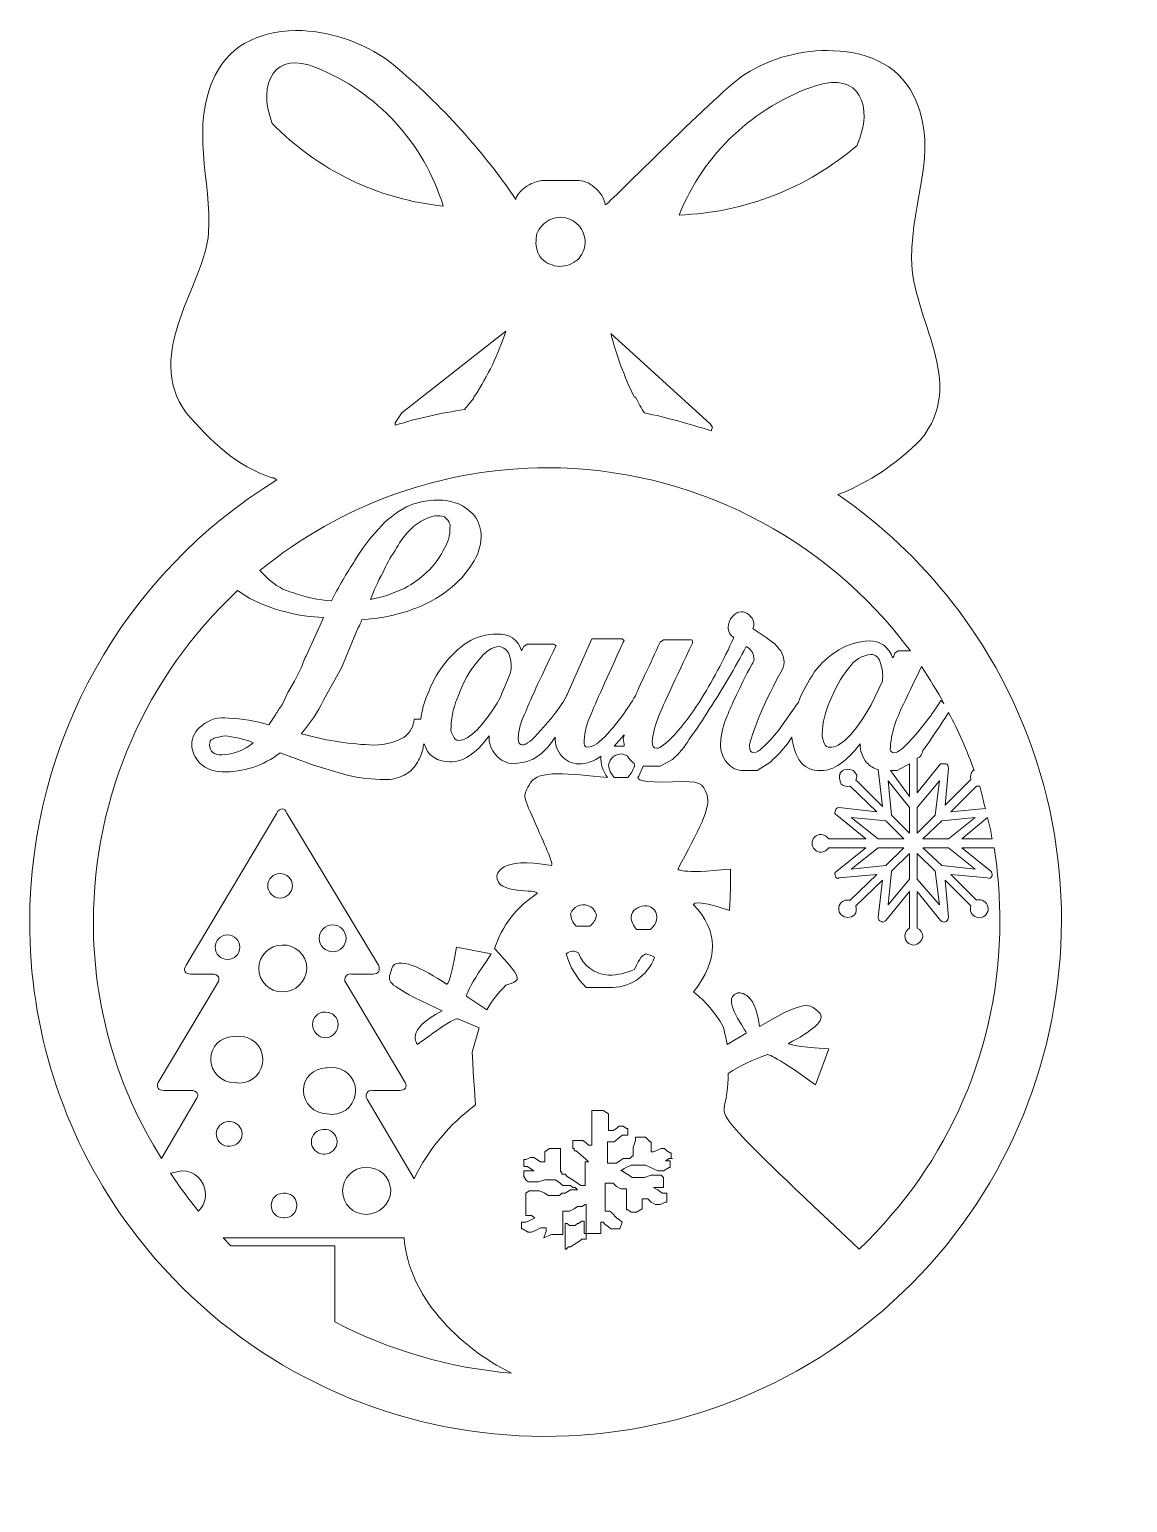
# Model space of a CAD drawing. Header units: millimetres. Extents: x 0 to 34.7, y -2 to 44.4.
import ezdxf

# ---------------------------------------------------------------- set-up
doc = ezdxf.new("R2010")
doc.units = ezdxf.units.MM
doc.header["$MEASUREMENT"] = 0
doc.layers.add('Layer 1', color=7, linetype='Continuous')

# ---------------------------------------------------------------- blocks, each defined once
blk = doc.blocks.new('block 4')
at = {"layer": 'Layer 1', "lineweight": 0}
for points in [[(27.164, 21.061), (27.376, 21.061), (27.764, 21.272), (27.764, 20.249), (27.164, 21.061)], [(27.199, 19.65), (27.093, 20.743), (27.764, 19.897), (27.764, 19.085), (27.199, 19.65)], [(28.716, 20.743), (28.575, 19.65), (28.011, 19.085), (28.011, 19.897), (28.716, 20.743)], [(27.023, 19.473), (27.587, 18.909), (26.776, 18.909), (25.929, 19.579), (27.023, 19.473)], [(28.187, 18.909), (28.787, 19.473), (29.845, 19.579), (28.998, 18.909), (28.187, 18.909)], [(27.587, 18.627), (27.023, 18.062), (25.929, 17.956), (26.776, 18.627), (27.587, 18.627)], [(28.187, 18.627), (28.998, 18.627), (29.845, 17.956), (28.787, 18.062), (28.187, 18.627)], [(27.199, 17.886), (27.764, 18.45), (27.764, 17.639), (27.093, 16.827), (27.199, 17.886)], [(28.011, 18.45), (28.575, 17.886), (28.716, 16.827), (28.011, 17.639), (28.011, 18.45)], [(20.285, 8.819), (20.179, 8.819), (20.073, 8.749), (20.214, 8.749), (20.214, 8.537), (20.179, 8.537), (20.003, 8.431), (19.826, 8.431), (19.438, 8.608), (18.979, 8.608), (18.768, 8.502), (18.662, 8.431), (18.697, 8.431), (18.803, 8.361), (18.909, 8.29), (19.015, 8.22), (19.403, 8.22), (19.614, 8.29), (19.932, 8.29), (20.003, 8.22), (20.003, 7.902), (19.685, 7.902), (19.826, 7.832), (19.967, 7.726), (20.108, 7.726), (20.108, 7.444), (20.073, 7.444), (19.897, 7.373), (19.756, 7.373), (19.614, 7.444), (19.509, 7.549), (19.332, 7.549), (19.332, 7.232), (19.332, 7.232), (19.156, 7.126), (18.979, 7.126), (18.874, 7.197), (18.838, 7.197), (18.838, 7.867), (18.662, 7.867), (18.521, 7.937), (18.415, 8.043), (18.168, 8.043), (18.168, 7.161), (18.309, 7.161), (18.38, 7.091), (18.521, 6.95), (18.627, 6.879), (18.697, 6.809), (18.697, 6.809), (18.627, 6.597), (18.344, 6.597), (18.274, 6.667), (18.168, 6.738), (18.097, 6.809), (18.027, 6.809), (18.027, 6.456), (17.498, 6.456), (17.498, 6.844), (17.427, 6.844), (17.321, 6.773), (17.286, 6.773), (17.216, 6.703), (17.039, 6.703), (16.969, 6.773), (16.898, 6.773), (16.898, 5.962), (16.933, 5.962), (17.004, 6.032), (17.074, 6.032), (17.18, 6.103), (17.357, 6.209), (17.427, 6.279), (17.568, 6.279), (17.568, 7.373), (17.533, 7.373), (17.427, 7.302), (17.286, 7.302), (17.18, 7.232), (17.039, 7.161), (16.827, 7.161), (16.827, 6.421), (16.475, 6.421), (16.228, 6.315), (16.228, 6.315), (16.298, 6.526), (16.298, 6.632), (16.122, 6.632), (15.981, 6.562), (15.84, 6.491), (15.734, 6.491), (15.557, 6.597), (15.522, 6.597), (15.522, 6.809), (15.663, 6.809), (15.804, 6.879), (15.946, 6.95), (15.946, 6.95), (15.84, 7.02), (15.663, 7.02), (15.663, 7.726), (15.769, 7.796), (16.087, 7.796), (16.263, 7.726), (16.369, 7.655), (16.722, 7.655), (16.792, 7.726), (16.898, 7.726), (17.074, 7.832), (17.286, 7.832), (17.216, 7.902), (17.145, 7.902), (17.074, 7.973), (16.827, 7.973), (16.686, 8.079), (16.581, 8.149), (16.263, 8.149), (16.051, 8.079), (15.734, 8.079), (15.663, 8.149), (15.593, 8.255), (15.593, 8.431), (15.91, 8.431), (15.804, 8.502), (15.699, 8.572), (15.593, 8.572), (15.593, 8.784), (15.663, 8.784), (15.804, 8.855), (15.91, 8.855), (16.122, 8.714), (16.263, 8.714), (16.263, 9.031), (16.263, 9.031), (16.404, 9.137), (16.757, 9.137), (16.757, 8.396), (16.792, 8.396), (16.792, 8.326), (16.898, 8.326), (16.969, 8.255), (17.18, 8.114), (17.286, 8.043), (17.392, 7.973), (17.533, 7.973), (17.533, 8.714), (17.639, 8.714), (17.568, 8.784), (17.251, 9.066), (17.18, 9.066), (17.18, 9.137), (17.145, 9.137), (17.145, 9.384), (17.462, 9.384), (17.568, 9.313), (17.639, 9.243), (17.745, 9.243), (17.745, 10.266), (17.745, 10.266), (17.745, 10.336), (18.097, 10.336), (18.274, 10.231), (18.274, 10.231), (18.274, 9.701), (18.415, 9.701), (18.521, 9.772), (18.591, 9.842), (18.732, 9.842), (18.838, 9.772), (18.874, 9.772), (18.874, 9.56), (18.697, 9.56), (18.627, 9.49), (18.45, 9.349), (18.239, 9.349), (18.239, 8.678), (18.521, 8.678), (18.732, 8.819), (18.944, 8.819), (19.015, 8.89), (19.05, 8.89), (19.05, 9.172), (19.121, 9.384), (19.121, 9.49), (19.438, 9.49), (19.509, 9.419), (19.579, 9.349), (19.614, 9.349), (19.614, 9.031), (19.685, 9.031), (19.932, 9.137), (20.038, 9.137), (20.108, 9.066), (20.214, 8.996), (20.249, 8.996), (20.249, 8.819), (20.285, 8.819)]]:
    blk.add_lwpolyline(points, dxfattribs=at)
for points, knots in [([(25.506, 29.774), (25.506, 29.774), (25.788, 29.88), (25.788, 29.88), (25.788, 29.88), (25.788, 29.88), (25.788, 29.88), (26.658, 30.272), (27.448, 30.822), (28.116, 31.503), (29.633, 33.302), (27.834, 35.313), (27.834, 37.218), (27.834, 39.123), (28.681, 40.534), (27.975, 42.192), (27.552, 43.251), (26.529, 43.744), (25.365, 43.78), (24.382, 43.82), (23.411, 43.562), (22.578, 43.039), (21.837, 42.58), (18.239, 38.911), (18.168, 38.911), (18.129, 39.138), (18.002, 39.341), (17.815, 39.476), (17.661, 39.616), (17.459, 39.692), (17.251, 39.687), (17.251, 39.687), (16.228, 39.687), (16.228, 39.687), (16.066, 39.679), (15.908, 39.63), (15.769, 39.546), (15.557, 39.441), (15.346, 39.229), (15.346, 39.088), (14.222, 40.731), (12.868, 42.205), (11.324, 43.462), (10.526, 44.028), (9.585, 44.358), (8.608, 44.415), (7.408, 44.45), (6.35, 44.027), (5.856, 43.004), (5.045, 41.416), (5.75, 39.652), (5.644, 38.029), (5.539, 36.407), (3.563, 34.255), (4.939, 32.35), (5.715, 31.468), (6.526, 30.656), (7.655, 30.304), (7.655, 30.304), (7.691, 30.304), (7.691, 30.304), (7.691, 30.304), (7.796, 30.233), (7.796, 30.233), (2.955, 27.257), (0.003, 21.982), (0, 16.298), (-0.007, 12.923), (1.042, 9.63), (2.999, 6.879), (2.999, 6.879), (3.422, 6.315), (3.422, 6.315), (8.964, -0.779), (19.206, -2.036), (26.299, 3.505), (33.393, 9.047), (34.651, 19.289), (29.109, 26.383), (28.088, 27.69), (26.872, 28.834), (25.506, 29.774)], [0, 0, 0, 0, 1, 1, 1, 2, 2, 2, 3, 3, 3, 4, 4, 4, 5, 5, 5, 6, 6, 6, 7, 7, 7, 8, 8, 8, 9, 9, 9, 10, 10, 10, 11, 11, 11, 12, 12, 12, 13, 13, 13, 14, 14, 14, 15, 15, 15, 16, 16, 16, 17, 17, 17, 18, 18, 18, 19, 19, 19, 20, 20, 20, 21, 21, 21, 22, 22, 22, 23, 23, 23, 24, 24, 24, 25, 25, 25, 26, 26, 26, 27, 27, 27, 27]), ([(7.655, 41.487), (7.161, 42.792), (7.761, 43.78), (9.031, 43.251), (10.965, 42.476), (12.444, 40.868), (13.053, 38.876), (11.003, 39.086), (9.093, 40.01), (7.655, 41.487)], [0, 0, 0, 0, 1, 1, 1, 2, 2, 2, 3, 3, 3, 3]), ([(24.836, 42.686), (26.176, 43.109), (26.67, 42.051), (26.106, 40.781), (24.537, 39.439), (22.56, 38.668), (20.496, 38.594), (21.275, 40.527), (22.86, 42.022), (24.836, 42.686)], [0, 0, 0, 0, 1, 1, 1, 2, 2, 2, 3, 3, 3, 3]), ([(16.228, 38.312), (16.371, 38.447), (16.56, 38.522), (16.757, 38.523), (16.969, 38.515), (17.171, 38.427), (17.321, 38.276), (17.462, 38.122), (17.538, 37.92), (17.533, 37.712), (17.527, 37.509), (17.437, 37.318), (17.286, 37.183), (17.129, 37.048), (16.929, 36.973), (16.722, 36.971), (16.511, 36.986), (16.311, 37.073), (16.157, 37.218), (16.026, 37.376), (15.963, 37.578), (15.981, 37.782), (15.972, 37.989), (16.064, 38.186), (16.228, 38.312)], [0, 0, 0, 0, 1, 1, 1, 2, 2, 2, 3, 3, 3, 4, 4, 4, 5, 5, 5, 6, 6, 6, 7, 7, 7, 8, 8, 8, 8]), ([(15.028, 34.925), (14.793, 34.202), (14.461, 33.513), (14.041, 32.879), (14.041, 32.879), (14.041, 32.879), (14.041, 32.879), (14.041, 32.844), (14.005, 32.844), (14.005, 32.808), (14.005, 32.808), (13.723, 32.456), (13.723, 32.456), (12.983, 32.345), (12.252, 32.18), (11.536, 31.962), (11.536, 31.962), (11.536, 32.032), (11.536, 32.032), (11.536, 32.032), (11.747, 32.35), (11.747, 32.35), (11.747, 32.35), (15.028, 34.925), (15.028, 34.925)], [0, 0, 0, 0, 1, 1, 1, 2, 2, 2, 3, 3, 3, 4, 4, 4, 5, 5, 5, 6, 6, 6, 7, 7, 7, 8, 8, 8, 8]), ([(21.484, 31.997), (21.484, 31.997), (21.555, 31.891), (21.555, 31.891), (21.529, 31.862), (21.516, 31.824), (21.519, 31.785), (20.814, 31.997), (20.108, 32.209), (19.403, 32.35), (19.297, 32.491), (19.226, 32.667), (19.121, 32.844), (19.121, 32.844), (19.085, 32.844), (19.085, 32.844), (18.769, 33.486), (18.521, 34.16), (18.344, 34.854), (18.344, 34.854), (21.484, 31.997), (21.484, 31.997)], [0, 0, 0, 0, 1, 1, 1, 2, 2, 2, 3, 3, 3, 4, 4, 4, 5, 5, 5, 6, 6, 6, 7, 7, 7, 7]), ([(16.334, 30.621), (20.854, 30.61), (25.104, 28.465), (27.799, 24.836), (27.799, 24.836), (27.411, 24.836), (27.411, 24.836), (27.411, 24.836), (27.305, 24.765), (27.305, 24.765), (27.27, 24.694), (27.27, 24.624), (27.234, 24.624), (27.138, 24.949), (26.833, 25.167), (26.494, 25.153), (26.157, 25.142), (25.829, 25.044), (25.541, 24.871), (25.235, 24.694), (24.97, 24.453), (24.765, 24.165), (24.566, 23.879), (24.4, 23.572), (24.271, 23.248), (24.271, 23.213), (24.271, 23.213), (24.236, 23.177), (24.236, 23.177), (23.636, 22.331), (23.636, 22.331), (23.476, 22.128), (23.299, 21.939), (23.107, 21.766), (23.042, 21.694), (22.955, 21.645), (22.86, 21.625), (22.754, 21.625), (22.719, 21.696), (22.719, 21.837), (22.719, 21.978), (23.036, 22.966), (23.707, 24.165), (23.764, 24.263), (23.8, 24.371), (23.813, 24.483), (23.81, 24.581), (23.786, 24.677), (23.742, 24.765), (23.707, 24.871), (23.601, 24.941), (23.53, 25.047), (23.53, 25.047), (23.248, 25.259), (23.248, 25.259), (23.248, 25.259), (22.931, 25.471), (22.931, 25.471), (22.931, 25.471), (22.825, 25.541), (22.825, 25.541), (22.825, 25.576), (22.86, 25.612), (22.86, 25.647), (22.864, 25.751), (22.826, 25.853), (22.754, 25.929), (22.637, 26.085), (22.416, 26.117), (22.26, 26), (22.234, 25.98), (22.21, 25.956), (22.19, 25.929), (22.088, 25.827), (22.037, 25.685), (22.049, 25.541), (22.057, 25.423), (22.123, 25.318), (22.225, 25.259), (21.906, 24.553), (21.541, 23.87), (21.131, 23.213), (20.893, 22.857), (20.634, 22.515), (20.355, 22.19), (20.073, 21.907), (19.897, 21.766), (19.791, 21.766), (19.685, 21.766), (19.65, 21.837), (19.65, 21.978), (19.678, 22.258), (19.749, 22.532), (19.861, 22.789), (20.003, 23.142), (20.355, 23.918), (20.92, 25.082), (20.92, 25.082), (20.92, 25.153), (20.92, 25.153), (20.92, 25.173), (20.904, 25.188), (20.884, 25.188), (20.884, 25.188), (20.003, 25.188), (20.003, 25.188), (20.003, 25.188), (19.897, 25.118), (19.897, 25.118), (19.579, 24.412), (19.297, 23.848), (19.121, 23.424), (18.867, 22.997), (18.571, 22.595), (18.239, 22.225), (17.992, 21.943), (17.78, 21.802), (17.639, 21.802), (17.498, 21.802), (17.498, 21.872), (17.498, 22.013), (17.522, 22.294), (17.593, 22.568), (17.709, 22.825), (17.851, 23.177), (18.203, 23.954), (18.732, 25.118), (18.768, 25.153), (18.768, 25.188), (18.732, 25.188), (18.697, 25.188), (18.732, 25.224), (18.697, 25.224), (18.697, 25.224), (17.745, 25.224), (17.745, 25.224), (17.745, 25.224), (16.969, 23.46), (16.969, 23.46), (16.948, 23.442), (16.936, 23.416), (16.933, 23.389), (16.704, 23.006), (16.432, 22.651), (16.122, 22.331), (15.875, 22.013), (15.663, 21.872), (15.557, 21.872), (15.452, 21.872), (15.416, 21.943), (15.416, 22.084), (15.438, 22.354), (15.509, 22.617), (15.628, 22.86), (15.769, 23.213), (16.087, 23.918), (16.616, 25.012), (16.605, 25.018), (16.591, 25.018), (16.581, 25.012), (16.581, 25.047), (16.581, 25.047), (16.545, 25.047), (16.545, 25.047), (15.699, 25.047), (15.699, 25.047), (15.699, 25.047), (15.593, 24.977), (15.593, 24.977), (15.593, 24.977), (15.522, 24.836), (15.522, 24.836), (15.436, 25.184), (15.102, 25.411), (14.746, 25.365), (14.423, 25.372), (14.105, 25.286), (13.829, 25.118), (13.529, 24.918), (13.267, 24.667), (13.053, 24.377), (12.841, 24.099), (12.674, 23.79), (12.559, 23.46), (12.444, 23.215), (12.372, 22.953), (12.347, 22.684), (12.347, 22.684), (12.136, 22.684), (12.136, 22.684), (12.122, 22.457), (12.005, 22.249), (11.818, 22.119), (11.487, 21.927), (11.106, 21.841), (10.724, 21.872), (9.996, 21.911), (9.275, 22.029), (8.572, 22.225), (8.852, 22.546), (9.089, 22.902), (9.278, 23.283), (9.278, 23.283), (9.842, 24.306), (9.842, 24.306), (9.842, 24.306), (10.372, 25.576), (10.372, 25.576), (10.42, 25.653), (10.456, 25.736), (10.477, 25.823), (11.019, 25.854), (11.553, 25.961), (12.065, 26.141), (12.486, 26.287), (12.879, 26.501), (13.229, 26.776), (13.521, 27.001), (13.772, 27.276), (13.97, 27.587), (14.141, 27.838), (14.239, 28.131), (14.252, 28.434), (14.252, 28.674), (14.178, 28.908), (14.041, 29.104), (13.891, 29.267), (13.711, 29.399), (13.511, 29.492), (13.307, 29.561), (13.092, 29.597), (12.876, 29.598), (12.536, 29.595), (12.2, 29.523), (11.889, 29.386), (11.556, 29.205), (11.257, 28.966), (11.007, 28.681), (10.721, 28.382), (10.472, 28.051), (10.266, 27.693), (9.997, 27.283), (9.75, 26.859), (9.525, 26.423), (9.115, 26.444), (8.71, 26.527), (8.326, 26.67), (8.02, 26.75), (7.741, 26.908), (7.514, 27.129), (7.514, 27.129), (7.267, 27.376), (7.267, 27.376), (9.826, 29.469), (13.028, 30.615), (16.334, 30.621)], [0, 0, 0, 0, 1, 1, 1, 2, 2, 2, 3, 3, 3, 4, 4, 4, 5, 5, 5, 6, 6, 6, 7, 7, 7, 8, 8, 8, 9, 9, 9, 10, 10, 10, 11, 11, 11, 12, 12, 12, 13, 13, 13, 14, 14, 14, 15, 15, 15, 16, 16, 16, 17, 17, 17, 18, 18, 18, 19, 19, 19, 20, 20, 20, 21, 21, 21, 22, 22, 22, 23, 23, 23, 24, 24, 24, 25, 25, 25, 26, 26, 26, 27, 27, 27, 28, 28, 28, 29, 29, 29, 30, 30, 30, 31, 31, 31, 32, 32, 32, 33, 33, 33, 34, 34, 34, 35, 35, 35, 36, 36, 36, 37, 37, 37, 38, 38, 38, 39, 39, 39, 40, 40, 40, 41, 41, 41, 42, 42, 42, 43, 43, 43, 44, 44, 44, 45, 45, 45, 46, 46, 46, 47, 47, 47, 48, 48, 48, 49, 49, 49, 50, 50, 50, 51, 51, 51, 52, 52, 52, 53, 53, 53, 54, 54, 54, 55, 55, 55, 56, 56, 56, 57, 57, 57, 58, 58, 58, 59, 59, 59, 60, 60, 60, 61, 61, 61, 62, 62, 62, 63, 63, 63, 64, 64, 64, 65, 65, 65, 66, 66, 66, 67, 67, 67, 68, 68, 68, 69, 69, 69, 70, 70, 70, 71, 71, 71, 72, 72, 72, 73, 73, 73, 74, 74, 74, 75, 75, 75, 76, 76, 76, 77, 77, 77, 78, 78, 78, 79, 79, 79, 80, 80, 80, 81, 81, 81, 82, 82, 82, 83, 83, 83, 84, 84, 84, 85, 85, 85, 85]), ([(10.76, 26.458), (10.862, 26.752), (10.992, 27.036), (11.148, 27.305), (11.249, 27.554), (11.38, 27.791), (11.536, 28.011), (11.651, 28.227), (11.793, 28.429), (11.959, 28.61), (12.087, 28.758), (12.243, 28.878), (12.418, 28.963), (12.577, 29.059), (12.761, 29.108), (12.947, 29.104), (13.049, 29.105), (13.143, 29.051), (13.194, 28.963), (13.256, 28.897), (13.282, 28.805), (13.264, 28.716), (13.272, 28.491), (13.211, 28.27), (13.088, 28.081), (12.972, 27.835), (12.817, 27.608), (12.629, 27.411), (12.394, 27.167), (12.12, 26.964), (11.818, 26.811), (11.481, 26.652), (11.125, 26.533), (10.76, 26.458)], [0, 0, 0, 0, 1, 1, 1, 2, 2, 2, 3, 3, 3, 4, 4, 4, 5, 5, 5, 6, 6, 6, 7, 7, 7, 8, 8, 8, 9, 9, 9, 10, 10, 10, 11, 11, 11, 11]), ([(2.011, 16.298), (2.015, 20.259), (3.663, 24.041), (6.562, 26.741), (6.562, 26.741), (6.95, 26.494), (6.95, 26.494), (7.673, 26.127), (8.468, 25.922), (9.278, 25.894), (9.278, 25.894), (9.172, 25.647), (9.172, 25.647), (9.172, 25.647), (8.961, 25.188), (8.961, 25.188), (8.961, 25.188), (8.749, 24.73), (8.749, 24.73), (8.68, 24.593), (8.621, 24.452), (8.572, 24.306), (8.572, 24.306), (8.361, 23.883), (8.361, 23.883), (8.361, 23.883), (8.149, 23.53), (8.149, 23.53), (8.149, 23.53), (7.973, 23.142), (7.973, 23.142), (7.894, 23.042), (7.823, 22.936), (7.761, 22.825), (7.761, 22.825), (7.549, 22.507), (7.549, 22.507), (7.136, 22.63), (6.71, 22.701), (6.279, 22.719), (5.974, 22.769), (5.663, 22.678), (5.433, 22.472), (5.231, 22.339), (5.112, 22.113), (5.115, 21.872), (5.124, 21.66), (5.212, 21.458), (5.362, 21.308), (5.55, 21.123), (5.804, 21.022), (6.068, 21.026), (6.731, 21.001), (7.382, 21.213), (7.902, 21.625), (7.902, 21.625), (8.961, 21.237), (8.961, 21.237), (8.961, 21.237), (10.019, 20.92), (10.019, 20.92), (10.412, 20.824), (10.814, 20.777), (11.218, 20.779), (11.427, 20.771), (11.634, 20.82), (11.818, 20.92), (11.978, 20.999), (12.112, 21.121), (12.206, 21.272), (12.306, 21.423), (12.378, 21.59), (12.418, 21.766), (12.412, 21.816), (12.425, 21.866), (12.453, 21.907), (12.453, 21.907), (12.559, 21.661), (12.559, 21.661), (12.729, 21.447), (12.992, 21.329), (13.264, 21.343), (13.652, 21.308), (14.076, 21.59), (14.499, 22.154), (14.499, 22.154), (14.499, 22.154), (14.499, 22.154), (14.489, 21.935), (14.565, 21.72), (14.711, 21.555), (14.853, 21.388), (15.057, 21.287), (15.275, 21.272), (15.275, 21.272), (15.663, 21.343), (15.663, 21.343), (15.817, 21.384), (15.962, 21.456), (16.087, 21.555), (16.285, 21.711), (16.452, 21.902), (16.581, 22.119), (16.581, 22.119), (16.581, 22.119), (16.581, 22.119), (16.574, 21.9), (16.65, 21.686), (16.792, 21.519), (16.927, 21.368), (17.119, 21.279), (17.321, 21.272), (17.578, 21.272), (17.827, 21.359), (18.027, 21.519), (18.013, 21.278), (18.088, 21.039), (18.239, 20.849), (17.004, 20.955), (16.051, 21.096), (15.804, 20.673), (15.557, 20.249), (15.557, 20.32), (15.91, 19.509), (16.263, 18.697), (16.51, 18.203), (16.475, 18.062), (14.781, 18.38), (14.746, 17.745), (14.746, 17.745), (14.711, 17.11), (16.051, 17.357), (16.016, 17.18), (15.381, 16.779), (14.906, 16.167), (14.676, 15.452), (15.557, 14.464), (15.557, 14.464), (15.028, 14.287), (14.791, 14.06), (14.589, 13.798), (14.429, 13.511), (14.429, 13.511), (13.794, 13.935), (13.794, 13.935), (13.794, 13.935), (13.688, 14.005), (14.57, 15.275), (14.57, 15.275), (13.476, 15.487), (13.476, 15.487), (13.264, 14.252), (13.159, 14.323), (13.159, 14.323), (12.418, 14.817), (11.571, 15.24), (11.43, 14.817), (11.289, 14.393), (11.254, 14.393), (12.136, 13.899), (12.136, 13.899), (13.017, 13.476), (13.017, 13.476), (11.818, 12.876), (12.241, 12.418), (12.241, 12.418), (12.241, 12.418), (13.406, 13.3), (13.511, 13.229), (13.511, 13.229), (14.182, 12.947), (14.182, 12.947), (14.182, 12.947), (13.97, 12.171), (13.97, 12.171), (14.005, 11.289), (14.076, 10.513), (14.076, 10.513), (13.25, 9.906), (12.584, 9.107), (12.136, 8.184), (12.136, 8.184), (10.654, 10.689), (10.654, 10.689), (10.593, 10.765), (10.605, 10.876), (10.682, 10.937), (10.723, 10.97), (10.778, 10.983), (10.83, 10.971), (10.83, 10.971), (11.677, 10.971), (11.677, 10.971), (11.853, 10.971), (11.924, 11.077), (11.853, 11.218), (11.853, 11.218), (9.984, 14.358), (9.984, 14.358), (9.923, 14.434), (9.935, 14.545), (10.011, 14.606), (10.053, 14.639), (10.108, 14.652), (10.16, 14.64), (10.16, 14.64), (10.83, 14.64), (10.83, 14.64), (11.007, 14.64), (11.077, 14.746), (11.007, 14.922), (11.007, 14.922), (8.114, 19.72), (8.114, 19.72), (8.043, 19.897), (7.902, 19.897), (7.796, 19.72), (7.796, 19.72), (4.939, 14.922), (4.939, 14.922), (4.833, 14.746), (4.904, 14.64), (5.08, 14.64), (5.08, 14.64), (5.75, 14.64), (5.75, 14.64), (5.962, 14.64), (6.032, 14.499), (5.927, 14.358), (5.927, 14.358), (4.057, 11.218), (4.057, 11.218), (3.986, 11.077), (4.057, 10.971), (4.233, 10.971), (4.233, 10.971), (5.08, 10.971), (5.08, 10.971), (5.292, 10.971), (5.362, 10.83), (5.256, 10.689), (5.256, 10.689), (4.163, 8.819), (4.163, 8.819), (2.75, 11.057), (2.003, 13.652), (2.011, 16.298)], [0, 0, 0, 0, 1, 1, 1, 2, 2, 2, 3, 3, 3, 4, 4, 4, 5, 5, 5, 6, 6, 6, 7, 7, 7, 8, 8, 8, 9, 9, 9, 10, 10, 10, 11, 11, 11, 12, 12, 12, 13, 13, 13, 14, 14, 14, 15, 15, 15, 16, 16, 16, 17, 17, 17, 18, 18, 18, 19, 19, 19, 20, 20, 20, 21, 21, 21, 22, 22, 22, 23, 23, 23, 24, 24, 24, 25, 25, 25, 26, 26, 26, 27, 27, 27, 28, 28, 28, 29, 29, 29, 30, 30, 30, 31, 31, 31, 32, 32, 32, 33, 33, 33, 34, 34, 34, 35, 35, 35, 36, 36, 36, 37, 37, 37, 38, 38, 38, 39, 39, 39, 40, 40, 40, 41, 41, 41, 42, 42, 42, 43, 43, 43, 44, 44, 44, 45, 45, 45, 46, 46, 46, 47, 47, 47, 48, 48, 48, 49, 49, 49, 50, 50, 50, 51, 51, 51, 52, 52, 52, 53, 53, 53, 54, 54, 54, 55, 55, 55, 56, 56, 56, 57, 57, 57, 58, 58, 58, 59, 59, 59, 60, 60, 60, 61, 61, 61, 62, 62, 62, 63, 63, 63, 64, 64, 64, 65, 65, 65, 66, 66, 66, 67, 67, 67, 68, 68, 68, 69, 69, 69, 70, 70, 70, 71, 71, 71, 72, 72, 72, 73, 73, 73, 74, 74, 74, 75, 75, 75, 76, 76, 76, 77, 77, 77, 78, 78, 78, 79, 79, 79, 80, 80, 80, 81, 81, 81, 82, 82, 82, 82]), ([(15.169, 24.13), (15.064, 23.848), (14.922, 23.566), (14.852, 23.354), (14.323, 22.472), (13.864, 22.013), (13.547, 22.013), (13.462, 22.012), (13.387, 22.071), (13.37, 22.154), (13.311, 22.236), (13.286, 22.337), (13.3, 22.437), (13.309, 22.791), (13.393, 23.14), (13.547, 23.46), (13.674, 23.849), (13.878, 24.209), (14.146, 24.518), (14.393, 24.836), (14.605, 24.977), (14.817, 24.977), (14.96, 24.96), (15.083, 24.865), (15.134, 24.73), (15.202, 24.537), (15.214, 24.329), (15.169, 24.13)], [0, 0, 0, 0, 1, 1, 1, 2, 2, 2, 3, 3, 3, 4, 4, 4, 5, 5, 5, 6, 6, 6, 7, 7, 7, 8, 8, 8, 9, 9, 9, 9]), ([(26.176, 5.962), (21.837, 10.054), (21.837, 10.089), (21.943, 10.548), (22.049, 11.007), (22.049, 11.501), (22.049, 11.501), (22.432, 11.754), (22.847, 11.955), (23.283, 12.1), (23.283, 12.1), (23.389, 12.171), (24.8, 11.148), (24.8, 11.148), (25.224, 12.277), (25.224, 12.277), (23.848, 12.382), (23.954, 12.453), (23.954, 12.453), (24.624, 12.806), (25.188, 13.194), (24.906, 13.441), (24.624, 13.688), (24.589, 13.758), (23.777, 13.406), (23.777, 13.406), (23.036, 12.982), (23.036, 12.982), (22.895, 14.182), (22.331, 14.041), (22.331, 14.041), (21.766, 13.864), (22.684, 12.806), (22.613, 12.771), (22.613, 12.771), (22.013, 12.418), (22.013, 12.418), (21.98, 12.621), (21.933, 12.821), (21.872, 13.017), (21.635, 13.424), (21.324, 13.783), (20.955, 14.076), (21.766, 15.099), (21.731, 16.016), (20.955, 16.827), (20.955, 16.827), (20.92, 17.039), (22.084, 16.651), (22.119, 17.286), (22.119, 17.286), (22.119, 17.956), (20.496, 17.78), (20.461, 17.956), (20.461, 17.956), (21.096, 19.156), (21.519, 19.897), (21.378, 20.285), (21.237, 20.673), (21.202, 20.743), (20.285, 20.708), (19.368, 20.673), (19.085, 20.779), (19.226, 20.884), (19.226, 20.884), (19.368, 21.202), (19.368, 21.202), (19.368, 21.202), (19.897, 21.202), (19.897, 21.202), (19.897, 21.202), (20.285, 21.414), (20.285, 21.414), (20.498, 21.591), (20.677, 21.807), (20.814, 22.049), (21.042, 22.355), (21.254, 22.673), (21.449, 23.001), (21.871, 23.639), (22.259, 24.299), (22.613, 24.977), (22.749, 24.907), (22.841, 24.775), (22.86, 24.624), (22.872, 24.546), (22.845, 24.468), (22.789, 24.412), (22.401, 23.671), (22.154, 23.142), (22.013, 22.789), (21.888, 22.511), (21.816, 22.212), (21.802, 21.907), (21.795, 21.688), (21.871, 21.474), (22.013, 21.308), (22.139, 21.144), (22.336, 21.052), (22.542, 21.061), (22.542, 21.061), (22.966, 21.061), (22.966, 21.061), (22.966, 21.061), (23.389, 21.343), (23.389, 21.343), (23.582, 21.515), (23.759, 21.704), (23.918, 21.907), (23.918, 21.907), (24.059, 22.119), (24.059, 22.119), (24.082, 21.872), (24.154, 21.632), (24.271, 21.414), (24.425, 21.176), (24.695, 21.041), (24.977, 21.061), (25.365, 21.061), (25.788, 21.343), (26.211, 21.907), (26.211, 21.907), (26.211, 21.907), (26.211, 21.907), (26.205, 21.688), (26.28, 21.474), (26.423, 21.308), (26.518, 21.205), (26.641, 21.132), (26.776, 21.096), (26.776, 21.096), (26.917, 19.932), (26.917, 19.932), (26.917, 19.932), (26.106, 20.743), (26.106, 20.743), (26.106, 20.743), (26.07, 20.743), (26.07, 20.743), (26.099, 20.797), (26.111, 20.859), (26.106, 20.92), (26.106, 20.92), (26.035, 21.026), (26.035, 21.026), (25.914, 21.133), (25.732, 21.133), (25.612, 21.026), (25.55, 20.945), (25.536, 20.837), (25.576, 20.743), (25.576, 20.708), (25.612, 20.673), (25.612, 20.637), (25.689, 20.57), (25.794, 20.543), (25.894, 20.567), (25.894, 20.567), (25.894, 20.567), (25.894, 20.567), (25.894, 20.567), (26.741, 19.756), (26.741, 19.756), (26.741, 19.756), (25.541, 19.897), (25.541, 19.897), (25.483, 19.897), (25.435, 19.849), (25.435, 19.791), (25.435, 19.791), (25.435, 19.791), (25.435, 19.791), (25.435, 19.791), (25.435, 19.791), (25.435, 19.791), (25.4, 19.72), (25.4, 19.685), (25.471, 19.65), (25.471, 19.65), (26.388, 18.909), (26.388, 18.909), (26.388, 18.909), (25.224, 18.909), (25.224, 18.909), (25.165, 18.988), (25.075, 19.04), (24.977, 19.05), (24.821, 19.05), (24.695, 18.923), (24.695, 18.767), (24.695, 18.612), (24.821, 18.486), (24.977, 18.486), (25.075, 18.496), (25.165, 18.547), (25.224, 18.627), (25.224, 18.627), (26.388, 18.627), (26.388, 18.627), (26.388, 18.627), (25.471, 17.886), (25.471, 17.886), (25.4, 17.851), (25.4, 17.815), (25.435, 17.745), (25.435, 17.745), (25.435, 17.745), (25.435, 17.745), (25.435, 17.674), (25.506, 17.639), (25.541, 17.674), (25.541, 17.674), (26.741, 17.78), (26.741, 17.78), (26.741, 17.78), (25.894, 16.969), (25.894, 16.969), (25.894, 16.969), (25.894, 16.969), (25.894, 16.969), (25.794, 16.992), (25.689, 16.966), (25.612, 16.898), (25.509, 16.789), (25.509, 16.619), (25.612, 16.51), (25.732, 16.402), (25.914, 16.402), (26.035, 16.51), (26.097, 16.591), (26.11, 16.699), (26.07, 16.792), (26.07, 16.792), (26.917, 17.604), (26.917, 17.604), (26.917, 17.604), (26.776, 16.439), (26.776, 16.439), (26.776, 16.369), (26.811, 16.334), (26.882, 16.298), (26.882, 16.298), (26.882, 16.298), (26.882, 16.298), (26.917, 16.263), (26.988, 16.298), (27.023, 16.334), (27.023, 16.334), (27.764, 17.251), (27.764, 17.251), (27.764, 17.251), (27.764, 16.087), (27.764, 16.087), (27.676, 16.036), (27.622, 15.941), (27.622, 15.84), (27.622, 15.684), (27.749, 15.557), (27.905, 15.557), (27.905, 15.557), (27.905, 15.557), (27.905, 15.557), (28.054, 15.573), (28.171, 15.691), (28.187, 15.84), (28.181, 15.949), (28.112, 16.046), (28.011, 16.087), (28.011, 16.087), (28.011, 17.251), (28.011, 17.251), (28.011, 17.251), (28.751, 16.334), (28.751, 16.334), (28.794, 16.281), (28.868, 16.266), (28.928, 16.298), (28.928, 16.298), (28.928, 16.298), (28.928, 16.298), (28.972, 16.332), (28.998, 16.384), (28.998, 16.439), (28.998, 16.439), (28.893, 17.604), (28.893, 17.604), (28.893, 17.604), (29.704, 16.792), (29.704, 16.792), (29.704, 16.792), (29.704, 16.792), (29.704, 16.792), (29.654, 16.645), (29.733, 16.484), (29.88, 16.434), (30.028, 16.384), (30.188, 16.463), (30.238, 16.611), (30.288, 16.758), (30.209, 16.918), (30.062, 16.969), (30.003, 16.989), (29.939, 16.989), (29.88, 16.969), (29.88, 16.969), (29.88, 16.969), (29.88, 16.969), (29.88, 16.969), (29.069, 17.78), (29.069, 17.78), (29.069, 17.78), (30.233, 17.674), (30.233, 17.674), (30.304, 17.639), (30.339, 17.674), (30.374, 17.745), (30.374, 17.745), (30.374, 17.745), (30.374, 17.745), (30.374, 17.815), (30.374, 17.851), (30.339, 17.886), (30.339, 17.886), (29.422, 18.627), (29.422, 18.627), (29.422, 18.627), (30.445, 18.627), (30.445, 18.627), (30.559, 17.856), (30.618, 17.078), (30.621, 16.298), (30.628, 12.387), (29.02, 8.647), (26.176, 5.962)], [0, 0, 0, 0, 1, 1, 1, 2, 2, 2, 3, 3, 3, 4, 4, 4, 5, 5, 5, 6, 6, 6, 7, 7, 7, 8, 8, 8, 9, 9, 9, 10, 10, 10, 11, 11, 11, 12, 12, 12, 13, 13, 13, 14, 14, 14, 15, 15, 15, 16, 16, 16, 17, 17, 17, 18, 18, 18, 19, 19, 19, 20, 20, 20, 21, 21, 21, 22, 22, 22, 23, 23, 23, 24, 24, 24, 25, 25, 25, 26, 26, 26, 27, 27, 27, 28, 28, 28, 29, 29, 29, 30, 30, 30, 31, 31, 31, 32, 32, 32, 33, 33, 33, 34, 34, 34, 35, 35, 35, 36, 36, 36, 37, 37, 37, 38, 38, 38, 39, 39, 39, 40, 40, 40, 41, 41, 41, 42, 42, 42, 43, 43, 43, 44, 44, 44, 45, 45, 45, 46, 46, 46, 47, 47, 47, 48, 48, 48, 49, 49, 49, 50, 50, 50, 51, 51, 51, 52, 52, 52, 53, 53, 53, 54, 54, 54, 55, 55, 55, 56, 56, 56, 57, 57, 57, 58, 58, 58, 59, 59, 59, 60, 60, 60, 61, 61, 61, 62, 62, 62, 63, 63, 63, 64, 64, 64, 65, 65, 65, 66, 66, 66, 67, 67, 67, 68, 68, 68, 69, 69, 69, 70, 70, 70, 71, 71, 71, 72, 72, 72, 73, 73, 73, 74, 74, 74, 75, 75, 75, 76, 76, 76, 77, 77, 77, 78, 78, 78, 79, 79, 79, 80, 80, 80, 81, 81, 81, 82, 82, 82, 83, 83, 83, 84, 84, 84, 85, 85, 85, 86, 86, 86, 87, 87, 87, 88, 88, 88, 89, 89, 89, 90, 90, 90, 91, 91, 91, 92, 92, 92, 93, 93, 93, 94, 94, 94, 95, 95, 95, 96, 96, 96, 97, 97, 97, 98, 98, 98, 99, 99, 99, 100, 100, 100, 101, 101, 101, 102, 102, 102, 103, 103, 103, 104, 104, 104, 105, 105, 105, 106, 106, 106, 107, 107, 107, 108, 108, 108, 109, 109, 109, 110, 110, 110, 111, 111, 111, 111]), ([(26.917, 23.883), (26.917, 23.883), (26.564, 23.142), (26.564, 23.142), (26.035, 22.225), (25.576, 21.766), (25.259, 21.802), (25.183, 21.795), (25.113, 21.838), (25.082, 21.907), (25.035, 22.006), (25.01, 22.115), (25.012, 22.225), (25.021, 22.58), (25.105, 22.928), (25.259, 23.248), (25.402, 23.63), (25.605, 23.987), (25.859, 24.306), (26.018, 24.547), (26.277, 24.703), (26.564, 24.73), (26.67, 24.73), (26.776, 24.659), (26.846, 24.483), (26.911, 24.29), (26.935, 24.086), (26.917, 23.883)], [0, 0, 0, 0, 1, 1, 1, 2, 2, 2, 3, 3, 3, 4, 4, 4, 5, 5, 5, 6, 6, 6, 7, 7, 7, 8, 8, 8, 9, 9, 9, 9]), ([(28.787, 23.248), (28.787, 23.283), (28.751, 23.283), (28.751, 23.248), (28.475, 22.826), (28.169, 22.426), (27.834, 22.049), (27.575, 21.766), (27.399, 21.625), (27.305, 21.625), (27.199, 21.625), (27.129, 21.696), (27.164, 21.802), (27.186, 22.079), (27.245, 22.352), (27.34, 22.613), (27.446, 22.895), (27.728, 23.495), (28.152, 24.342), (28.399, 23.954), (28.646, 23.566), (28.857, 23.177), (28.857, 23.177), (28.787, 23.248), (28.787, 23.248)], [0, 0, 0, 0, 1, 1, 1, 2, 2, 2, 3, 3, 3, 4, 4, 4, 5, 5, 5, 6, 6, 6, 7, 7, 7, 8, 8, 8, 8]), ([(29.81, 21.061), (29.81, 21.061), (29.774, 21.061), (29.774, 21.061), (29.701, 20.987), (29.673, 20.878), (29.704, 20.779), (29.704, 20.779), (28.893, 19.967), (28.893, 19.967), (28.893, 19.967), (28.998, 21.131), (28.998, 21.131), (28.998, 21.202), (28.963, 21.272), (28.928, 21.272), (28.928, 21.272), (28.751, 21.272), (28.751, 21.272), (28.751, 21.272), (28.011, 20.355), (28.011, 20.355), (28.011, 20.355), (28.011, 21.449), (28.011, 21.449), (28.112, 21.49), (28.181, 21.586), (28.187, 21.696), (28.187, 21.696), (28.187, 21.696), (28.187, 21.696), (28.187, 21.696), (28.328, 21.872), (28.328, 21.872), (28.504, 22.154), (28.751, 22.472), (28.998, 22.895), (29.319, 22.307), (29.59, 21.694), (29.81, 21.061)], [0, 0, 0, 0, 1, 1, 1, 2, 2, 2, 3, 3, 3, 4, 4, 4, 5, 5, 5, 6, 6, 6, 7, 7, 7, 8, 8, 8, 9, 9, 9, 10, 10, 10, 11, 11, 11, 12, 12, 12, 13, 13, 13, 13]), ([(7.056, 21.943), (6.781, 21.704), (6.432, 21.567), (6.068, 21.555), (5.821, 21.555), (5.68, 21.661), (5.68, 21.872), (5.68, 22.084), (5.75, 22.013), (5.821, 22.084), (5.821, 22.084), (6.138, 22.154), (6.138, 22.154), (6.453, 22.133), (6.763, 22.062), (7.056, 21.943)], [0, 0, 0, 0, 1, 1, 1, 2, 2, 2, 3, 3, 3, 4, 4, 4, 5, 5, 5, 5]), ([(18.768, 21.837), (18.768, 21.837), (18.45, 21.837), (18.45, 21.837), (18.45, 21.837), (18.768, 22.19), (18.768, 22.19), (18.763, 22.152), (18.751, 22.116), (18.732, 22.084), (18.732, 21.978), (18.768, 21.907), (18.768, 21.837)], [0, 0, 0, 0, 1, 1, 1, 2, 2, 2, 3, 3, 3, 4, 4, 4, 4]), ([(19.085, 21.202), (19.048, 21.067), (18.975, 20.946), (18.874, 20.849), (18.874, 20.849), (18.45, 20.849), (18.45, 20.849), (18.346, 20.953), (18.283, 21.091), (18.274, 21.237), (18.309, 21.443), (18.488, 21.593), (18.697, 21.59), (18.697, 21.59), (18.874, 21.519), (18.874, 21.519), (18.874, 21.484), (18.909, 21.449), (18.944, 21.414), (18.944, 21.414), (19.05, 21.308), (19.05, 21.308), (19.085, 21.308), (19.085, 21.272), (19.085, 21.202)], [0, 0, 0, 0, 1, 1, 1, 2, 2, 2, 3, 3, 3, 4, 4, 4, 5, 5, 5, 6, 6, 6, 7, 7, 7, 8, 8, 8, 8]), ([(30.163, 19.861), (30.163, 19.861), (29.069, 19.756), (29.069, 19.756), (29.069, 19.756), (29.88, 20.567), (29.88, 20.567), (29.88, 20.567), (29.986, 20.567), (29.986, 20.567), (30.057, 20.355), (30.092, 20.108), (30.163, 19.861)], [0, 0, 0, 0, 1, 1, 1, 2, 2, 2, 3, 3, 3, 4, 4, 4, 4]), ([(30.233, 19.579), (30.293, 19.359), (30.341, 19.135), (30.374, 18.909), (30.374, 18.909), (29.422, 18.909), (29.422, 18.909), (29.422, 18.909), (30.233, 19.579), (30.233, 19.579)], [0, 0, 0, 0, 1, 1, 1, 2, 2, 2, 3, 3, 3, 3]), ([(7.514, 17.427), (7.514, 17.642), (7.688, 17.815), (7.902, 17.815), (8.117, 17.816), (8.291, 17.642), (8.291, 17.428), (8.291, 17.214), (8.118, 17.04), (7.904, 17.039), (7.903, 17.039), (7.903, 17.039), (7.902, 17.039), (7.688, 17.039), (7.514, 17.213), (7.514, 17.427)], [0, 0, 0, 0, 1, 1, 1, 2, 2, 2, 3, 3, 3, 4, 4, 4, 5, 5, 5, 5]), ([(17.074, 16.545), (17.15, 16.766), (17.391, 16.884), (17.612, 16.809), (17.748, 16.762), (17.851, 16.65), (17.886, 16.51), (17.875, 16.366), (17.796, 16.235), (17.674, 16.157), (17.674, 16.157), (17.251, 16.157), (17.251, 16.157), (17.14, 16.256), (17.076, 16.397), (17.074, 16.545)], [0, 0, 0, 0, 1, 1, 1, 2, 2, 2, 3, 3, 3, 4, 4, 4, 5, 5, 5, 5]), ([(19.579, 16.051), (19.579, 16.051), (19.156, 16.051), (19.156, 16.051), (19.052, 16.155), (18.989, 16.293), (18.979, 16.439), (19.014, 16.645), (19.194, 16.795), (19.403, 16.792), (19.597, 16.813), (19.77, 16.672), (19.791, 16.479), (19.793, 16.454), (19.793, 16.429), (19.791, 16.404), (19.78, 16.26), (19.701, 16.129), (19.579, 16.051)], [0, 0, 0, 0, 1, 1, 1, 2, 2, 2, 3, 3, 3, 4, 4, 4, 5, 5, 5, 6, 6, 6, 6]), ([(6.244, 15.099), (6.03, 15.099), (5.856, 15.272), (5.855, 15.486), (5.855, 15.701), (6.029, 15.875), (6.243, 15.875), (6.243, 15.875), (6.244, 15.875), (6.244, 15.875), (6.458, 15.875), (6.633, 15.702), (6.633, 15.488), (6.633, 15.273), (6.46, 15.099), (6.245, 15.099), (6.245, 15.099), (6.245, 15.099), (6.244, 15.099)], [0, 0, 0, 0, 1, 1, 1, 2, 2, 2, 3, 3, 3, 4, 4, 4, 5, 5, 5, 6, 6, 6, 6]), ([(9.137, 15.769), (9.137, 16.003), (9.326, 16.193), (9.56, 16.193), (9.794, 16.193), (9.983, 16.003), (9.984, 15.77), (9.984, 15.769), (9.984, 15.769), (9.984, 15.769), (9.983, 15.535), (9.794, 15.346), (9.56, 15.346), (9.326, 15.346), (9.137, 15.536), (9.137, 15.769)], [0, 0, 0, 0, 1, 1, 1, 2, 2, 2, 3, 3, 3, 4, 4, 4, 5, 5, 5, 5]), ([(7.973, 14.076), (7.564, 14.076), (7.232, 14.408), (7.232, 14.817), (7.232, 15.226), (7.564, 15.557), (7.973, 15.557), (8.381, 15.577), (8.729, 15.261), (8.748, 14.853), (8.749, 14.841), (8.749, 14.829), (8.749, 14.817), (8.73, 14.402), (8.388, 14.075), (7.973, 14.076)], [0, 0, 0, 0, 1, 1, 1, 2, 2, 2, 3, 3, 3, 4, 4, 4, 5, 5, 5, 5]), ([(17.321, 15.311), (17.465, 14.903), (17.842, 14.624), (18.274, 14.605), (18.553, 14.61), (18.829, 14.67), (19.085, 14.781), (19.297, 15.205), (19.297, 15.205), (19.438, 15.275), (19.54, 15.266), (19.638, 15.23), (19.72, 15.169), (19.503, 14.566), (18.914, 14.179), (18.274, 14.217), (18.274, 14.217), (17.568, 14.217), (17.568, 14.217), (17.267, 14.507), (17.048, 14.872), (16.933, 15.275), (17.039, 15.374), (17.199, 15.389), (17.321, 15.311)], [0, 0, 0, 0, 1, 1, 1, 2, 2, 2, 3, 3, 3, 4, 4, 4, 5, 5, 5, 6, 6, 6, 7, 7, 7, 8, 8, 8, 8]), ([(9.349, 13.441), (9.563, 13.441), (9.737, 13.267), (9.737, 13.053), (9.737, 12.832), (9.569, 12.648), (9.349, 12.629), (9.115, 12.629), (8.925, 12.819), (8.925, 13.053), (8.924, 13.267), (9.097, 13.442), (9.312, 13.442), (9.324, 13.442), (9.336, 13.442), (9.349, 13.441)], [0, 0, 0, 0, 1, 1, 1, 2, 2, 2, 3, 3, 3, 4, 4, 4, 5, 5, 5, 5]), ([(6.456, 11.218), (6.047, 11.218), (5.715, 11.55), (5.715, 11.959), (5.715, 11.959), (5.715, 11.959), (5.715, 11.959), (5.715, 12.349), (6.03, 12.665), (6.42, 12.666), (6.432, 12.666), (6.444, 12.665), (6.456, 12.665), (6.855, 12.753), (7.251, 12.502), (7.34, 12.102), (7.428, 11.703), (7.177, 11.307), (6.777, 11.218), (6.671, 11.195), (6.562, 11.195), (6.456, 11.218)], [0, 0, 0, 0, 1, 1, 1, 2, 2, 2, 3, 3, 3, 4, 4, 4, 5, 5, 5, 6, 6, 6, 7, 7, 7, 7]), ([(9.384, 10.231), (8.975, 10.231), (8.643, 10.562), (8.643, 10.971), (8.643, 11.361), (8.958, 11.677), (9.348, 11.678), (9.36, 11.678), (9.372, 11.678), (9.384, 11.677), (9.783, 11.766), (10.179, 11.514), (10.268, 11.114), (10.357, 10.715), (10.105, 10.319), (9.705, 10.231), (9.599, 10.207), (9.49, 10.207), (9.384, 10.231)], [0, 0, 0, 0, 1, 1, 1, 2, 2, 2, 3, 3, 3, 4, 4, 4, 5, 5, 5, 6, 6, 6, 6]), ([(5.891, 9.596), (5.891, 9.81), (6.064, 9.984), (6.278, 9.985), (6.29, 9.985), (6.302, 9.985), (6.315, 9.984), (6.529, 9.983), (6.702, 9.809), (6.702, 9.595), (6.702, 9.381), (6.529, 9.208), (6.315, 9.207), (6.101, 9.188), (5.912, 9.345), (5.893, 9.559), (5.892, 9.571), (5.891, 9.583), (5.891, 9.596)], [0, 0, 0, 0, 1, 1, 1, 2, 2, 2, 3, 3, 3, 4, 4, 4, 5, 5, 5, 6, 6, 6, 6]), ([(9.701, 9.349), (9.702, 9.134), (9.529, 8.96), (9.315, 8.959), (9.303, 8.959), (9.29, 8.959), (9.278, 8.961), (9.064, 8.961), (8.89, 9.135), (8.891, 9.349), (8.891, 9.563), (9.064, 9.736), (9.278, 9.737), (9.491, 9.756), (9.68, 9.599), (9.7, 9.385), (9.701, 9.373), (9.701, 9.361), (9.701, 9.349)], [0, 0, 0, 0, 1, 1, 1, 2, 2, 2, 3, 3, 3, 4, 4, 4, 5, 5, 5, 6, 6, 6, 6]), ([(4.445, 8.361), (4.445, 8.361), (4.798, 8.431), (4.798, 8.431), (5.207, 8.437), (5.543, 8.111), (5.549, 7.701), (5.552, 7.499), (5.472, 7.303), (5.327, 7.161), (5.009, 7.549), (4.727, 7.937), (4.445, 8.361)], [0, 0, 0, 0, 1, 1, 1, 2, 2, 2, 3, 3, 3, 4, 4, 4, 4]), ([(10.619, 8.537), (11.027, 8.557), (11.374, 8.241), (11.394, 7.832), (11.394, 7.82), (11.395, 7.808), (11.395, 7.796), (11.376, 7.382), (11.034, 7.055), (10.619, 7.056), (10.209, 7.056), (9.878, 7.387), (9.878, 7.796), (9.878, 8.206), (10.209, 8.537), (10.619, 8.537), (10.619, 8.537), (10.619, 8.537), (10.619, 8.537)], [0, 0, 0, 0, 1, 1, 1, 2, 2, 2, 3, 3, 3, 4, 4, 4, 5, 5, 5, 6, 6, 6, 6]), ([(8.431, 7.338), (8.432, 7.123), (8.259, 6.949), (8.045, 6.948), (8.033, 6.948), (8.02, 6.949), (8.008, 6.95), (7.794, 6.95), (7.62, 7.124), (7.621, 7.338), (7.621, 7.552), (7.794, 7.725), (8.008, 7.726), (8.221, 7.745), (8.41, 7.588), (8.43, 7.375), (8.431, 7.362), (8.431, 7.35), (8.431, 7.338)], [0, 0, 0, 0, 1, 1, 1, 2, 2, 2, 3, 3, 3, 4, 4, 4, 5, 5, 5, 6, 6, 6, 6]), ([(6.35, 6.068), (6.35, 6.068), (6.103, 6.315), (6.103, 6.315), (6.103, 6.315), (11.818, 6.315), (11.818, 6.315), (11.959, 4.48), (13.511, 2.893), (15.205, 2.046), (13.257, 2.209), (11.361, 2.76), (9.631, 3.669), (9.631, 3.669), (9.631, 6.068), (9.631, 6.068), (9.631, 6.068), (6.35, 6.068), (6.35, 6.068)], [0, 0, 0, 0, 1, 1, 1, 2, 2, 2, 3, 3, 3, 4, 4, 4, 5, 5, 5, 6, 6, 6, 6])]:
    blk.add_open_spline(points, degree=3, knots=knots, dxfattribs=at)
blk = doc.blocks.new('block 3')
at = {"layer": 'Layer 1'}
blk.add_blockref('block 4', (0, 0), dxfattribs=at)

msp = doc.modelspace()

# ---------------------------------------------------------------- block references
at = {"layer": 'Layer 1'}
msp.add_blockref('block 3', (0, 0), dxfattribs=at)

doc.saveas('drawing.dxf')
